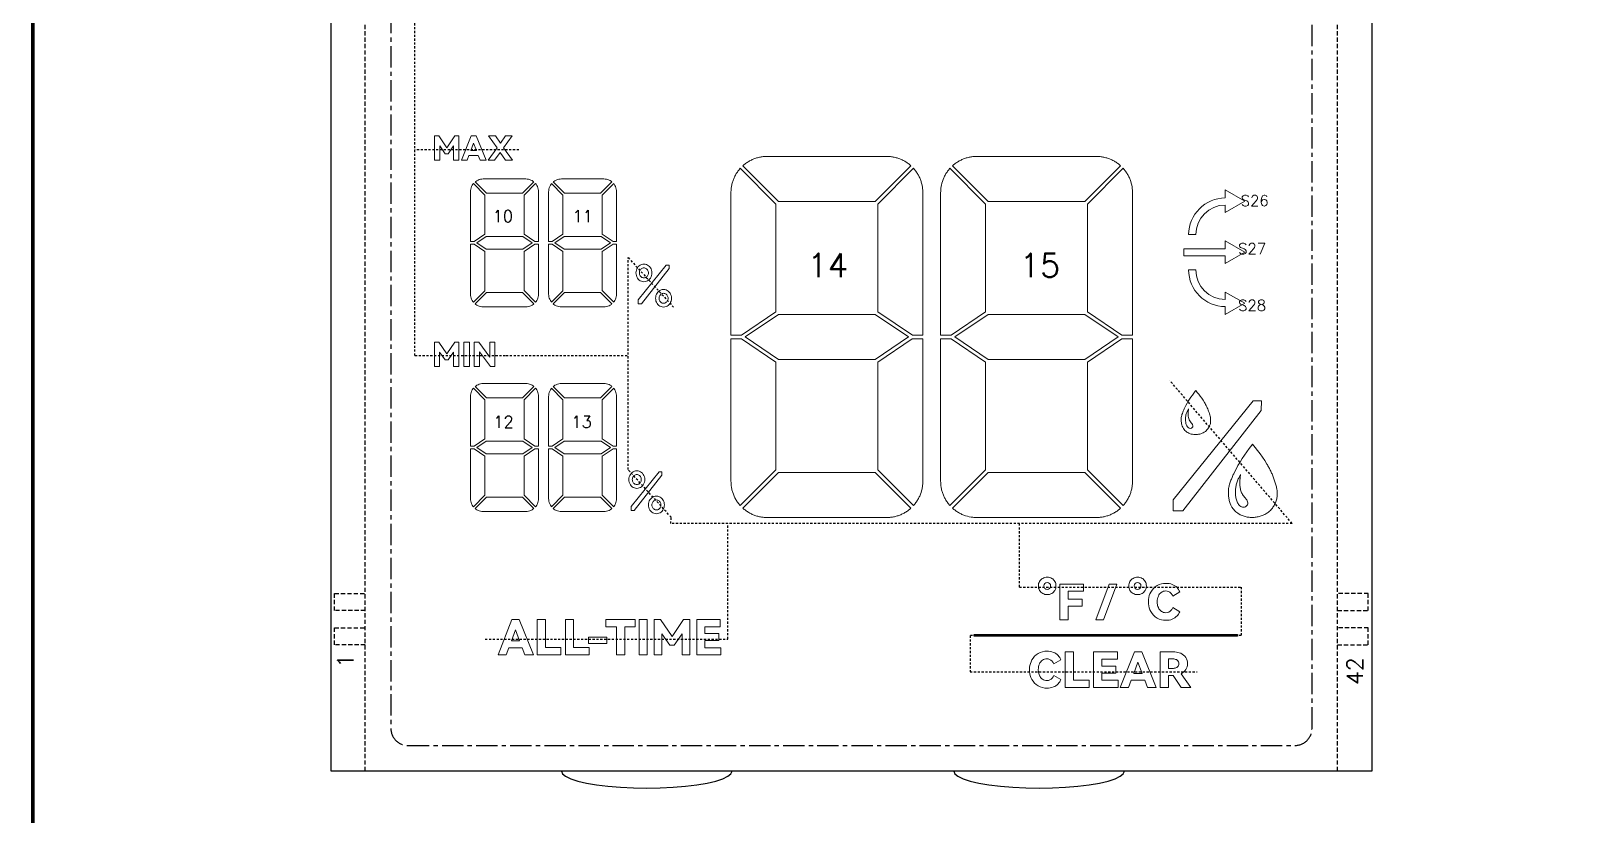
# Model space of a CAD drawing. Header units: millimetres. Extents: x 426 to 1899, y -1707 to -647.
# Drawn here: x 720.1 to 811.4, y -860.3 to -814.3 of the extents above; entities that cross this region are included whole.
import ezdxf
from ezdxf.enums import TextEntityAlignment as Align

# ---------------------------------------------------------------- set-up
doc = ezdxf.new("R2010")
doc.units = ezdxf.units.MM
doc.linetypes.add('CENTER', pattern=[2, 1.25, -0.25, 0.25, -0.25])
doc.linetypes.add('HIDDEN', pattern=[0.375, 0.25, -0.125])
doc.layers.add('DL', color=11, linetype='Continuous')
doc.layers.add('SPEC', color=2, linetype='Continuous')
doc.styles.add('ROMANS', font='ROMANS.shx', dxfattribs={"bigfont": 'AllInOneBig.shx'})

msp = doc.modelspace()

# ---------------------------------------------------------------- linework, layer by layer
msp.add_lwpolyline([(798.713, -772.687), (798.713, -857.687), (737.713, -857.687), (737.713, -772.687)], close=True)
at = {"linetype": 'HIDDEN'}
for points in [[(739.713, -857.687), (739.713, -772.687)], [(796.713, -857.687), (796.713, -772.687)], [(739.713, -848.283), (737.913, -848.283), (737.913, -847.283), (739.713, -847.283)], [(796.713, -848.283), (798.513, -848.283), (798.513, -847.283), (796.713, -847.283)], [(739.713, -850.283), (737.913, -850.283), (737.913, -849.283), (739.713, -849.283)], [(796.713, -850.283), (798.513, -850.283), (798.513, -849.283), (796.713, -849.283)]]:
    msp.add_lwpolyline(points, dxfattribs=at)
at = {"linetype": 'CENTER'}
for points in [[(795.213, -855.187), (795.213, -775.187, 0.414214), (794.213, -774.187), (742.213, -774.187, 0.414214), (741.213, -775.187), (741.213, -855.187, 0.414214), (742.213, -856.187), (794.213, -856.187, 0.414214)], [(794.213, -774.187), (742.213, -774.187, 0.414214), (741.213, -775.187), (741.213, -855.187, 0.414214), (742.213, -856.187), (794.213, -856.187, 0.414214), (795.213, -855.187), (795.213, -775.187, 0.414214)]]:
    msp.add_lwpolyline(points, format="xyb", close=True, dxfattribs=at)
at = {"lineweight": 9}
for points in [[(744.891, -821.88), (745.207, -821.88), (745.207, -820.455), (744.956, -820.455), (744.49, -821.142), (744.021, -820.455), (743.764, -820.455), (743.764, -821.88), (744.076, -821.88), (744.076, -821.031), (744.401, -821.494), (744.57, -821.494), (744.891, -821.035)], [(746.441, -821.88), (746.792, -821.88), (746.213, -820.455), (745.919, -820.455), (745.357, -821.88), (745.688, -821.88), (745.793, -821.592), (746.332, -821.592)], [(745.896, -821.313), (746.058, -820.87), (746.227, -821.313)], [(747.941, -820.455), (747.643, -820.883), (747.349, -820.455), (746.943, -820.455), (747.441, -821.154), (746.917, -821.88), (747.299, -821.88), (747.622, -821.417), (747.939, -821.88), (748.35, -821.88), (747.826, -821.146), (748.325, -820.455)], [(745.883, -826.65), (746.089, -826.65), (746.723, -826.22), (746.723, -823.924), (746.052, -823.25), (746.026, -823.282), (745.983, -823.348), (745.948, -823.419), (745.919, -823.493), (745.899, -823.569), (745.887, -823.647), (745.883, -823.725)], [(748.929, -823.81), (746.821, -823.81), (746.158, -823.144), (746.187, -823.12), (746.253, -823.076), (746.324, -823.04), (746.397, -823.012), (746.473, -822.991), (746.551, -822.978), (746.63, -822.974), (749.12, -822.974), (749.196, -822.978), (749.274, -822.99), (749.35, -823.011), (749.424, -823.039), (749.494, -823.075), (749.56, -823.118), (749.592, -823.144)], [(749.022, -826.216), (749.662, -826.65), (749.867, -826.65), (749.867, -823.725), (749.863, -823.647), (749.851, -823.569), (749.831, -823.492), (749.802, -823.419), (749.767, -823.349), (749.724, -823.283), (749.698, -823.251), (749.022, -823.93)], [(750.463, -826.65), (750.669, -826.65), (751.303, -826.22), (751.303, -823.924), (750.632, -823.25), (750.606, -823.282), (750.564, -823.348), (750.528, -823.419), (750.5, -823.493), (750.479, -823.569), (750.467, -823.647), (750.463, -823.725)], [(753.509, -823.81), (751.401, -823.81), (750.738, -823.144), (750.768, -823.12), (750.834, -823.076), (750.904, -823.04), (750.977, -823.012), (751.053, -822.991), (751.131, -822.978), (751.21, -822.974), (753.701, -822.974), (753.776, -822.978), (753.854, -822.99), (753.931, -823.011), (754.004, -823.039), (754.075, -823.075), (754.14, -823.118), (754.172, -823.144)], [(753.602, -826.216), (754.242, -826.65), (754.448, -826.65), (754.448, -823.725), (754.444, -823.647), (754.431, -823.569), (754.411, -823.492), (754.383, -823.419), (754.347, -823.349), (754.304, -823.283), (754.278, -823.251), (753.602, -823.93)], [(748.959, -827.095), (746.792, -827.095), (746.245, -826.725), (746.792, -826.354), (748.958, -826.354), (749.505, -826.725)], [(753.539, -827.095), (751.372, -827.095), (750.826, -826.725), (751.373, -826.354), (753.538, -826.354), (754.085, -826.725)], [(745.883, -826.8), (745.883, -829.724), (745.887, -829.802), (745.899, -829.88), (745.919, -829.956), (745.948, -830.03), (745.983, -830.1), (746.026, -830.166), (746.052, -830.198), (746.723, -829.525), (746.723, -827.229), (746.089, -826.8)], [(749.022, -827.233), (749.022, -829.52), (749.698, -830.199), (749.724, -830.166), (749.767, -830.1), (749.803, -830.03), (749.831, -829.956), (749.851, -829.88), (749.863, -829.802), (749.867, -829.724), (749.867, -826.8), (749.662, -826.8)], [(750.463, -826.8), (750.463, -829.724), (750.467, -829.802), (750.479, -829.88), (750.5, -829.956), (750.528, -830.03), (750.564, -830.1), (750.607, -830.166), (750.632, -830.198), (751.303, -829.525), (751.303, -827.229), (750.669, -826.8)], [(753.602, -827.233), (753.602, -829.52), (754.278, -830.199), (754.304, -830.166), (754.347, -830.1), (754.383, -830.03), (754.411, -829.956), (754.431, -829.88), (754.444, -829.802), (754.448, -829.724), (754.448, -826.8), (754.242, -826.8)], [(787.701, -827.067), (787.701, -827.48), (790.128, -827.48), (790.128, -827.935), (791.274, -827.273), (790.128, -826.612), (790.128, -827.067)], [(756.465, -828.247), (756.493, -828.321), (756.51, -828.4), (756.516, -828.481), (756.51, -828.562), (756.493, -828.641), (756.465, -828.716), (756.427, -828.785), (756.379, -828.847), (756.323, -828.9), (756.261, -828.942), (756.194, -828.973), (756.122, -828.992), (756.049, -828.999), (755.976, -828.992), (755.905, -828.973), (755.837, -828.942), (755.775, -828.9), (755.719, -828.847), (755.672, -828.785), (755.633, -828.716), (755.605, -828.641), (755.589, -828.562), (755.583, -828.481), (755.589, -828.4), (755.605, -828.321), (755.633, -828.247), (755.672, -828.177), (755.719, -828.116), (755.775, -828.063), (755.837, -828.02), (755.905, -827.989), (755.976, -827.97), (756.049, -827.964), (756.122, -827.97), (756.194, -827.989), (756.261, -828.02), (756.323, -828.063), (756.379, -828.116), (756.427, -828.177)], [(757.351, -828.022), (755.708, -830.062), (755.708, -830.291), (755.904, -830.291), (757.522, -828.224), (757.523, -828.022)], [(755.929, -828.22), (755.894, -828.245), (755.862, -828.274), (755.835, -828.309), (755.814, -828.349), (755.798, -828.391), (755.788, -828.436), (755.785, -828.482), (755.788, -828.528), (755.798, -828.573), (755.814, -828.615), (755.835, -828.654), (755.862, -828.689), (755.894, -828.719), (755.929, -828.743), (755.967, -828.761), (756.008, -828.771), (756.049, -828.775), (756.091, -828.771), (756.131, -828.761), (756.169, -828.743), (756.204, -828.719), (756.236, -828.689), (756.263, -828.654), (756.285, -828.615), (756.301, -828.573), (756.31, -828.528), (756.314, -828.482), (756.31, -828.436), (756.301, -828.391), (756.285, -828.349), (756.263, -828.309), (756.236, -828.274), (756.204, -828.245), (756.169, -828.22), (756.131, -828.203), (756.091, -828.192), (756.049, -828.189), (756.008, -828.192), (755.967, -828.203)], [(749.12, -830.475), (746.63, -830.475), (746.554, -830.471), (746.476, -830.459), (746.4, -830.438), (746.326, -830.41), (746.256, -830.374), (746.19, -830.331), (746.158, -830.305), (746.821, -829.639), (748.929, -829.639), (749.592, -830.305), (749.563, -830.329), (749.497, -830.372), (749.427, -830.408), (749.353, -830.437), (749.277, -830.458), (749.199, -830.471)], [(753.7, -830.475), (751.21, -830.475), (751.134, -830.471), (751.056, -830.459), (750.98, -830.438), (750.906, -830.41), (750.836, -830.374), (750.77, -830.331), (750.738, -830.305), (751.402, -829.639), (753.509, -829.639), (754.172, -830.305), (754.143, -830.329), (754.077, -830.372), (754.007, -830.408), (753.933, -830.437), (753.857, -830.458), (753.779, -830.471)], [(756.783, -829.735), (756.755, -829.81), (756.738, -829.889), (756.732, -829.97), (756.738, -830.051), (756.755, -830.13), (756.783, -830.204), (756.821, -830.274), (756.869, -830.336), (756.925, -830.388), (756.987, -830.43), (757.055, -830.461), (757.127, -830.48), (757.2, -830.487), (757.273, -830.48), (757.344, -830.461), (757.412, -830.43), (757.474, -830.388), (757.53, -830.335), (757.578, -830.274), (757.616, -830.204), (757.645, -830.13), (757.661, -830.051), (757.667, -829.97), (757.661, -829.889), (757.645, -829.81), (757.616, -829.735), (757.578, -829.666), (757.53, -829.605), (757.474, -829.552), (757.412, -829.51), (757.344, -829.479), (757.273, -829.46), (757.2, -829.453), (757.126, -829.46), (757.055, -829.479), (756.987, -829.51), (756.925, -829.552), (756.869, -829.605), (756.821, -829.666)], [(756.938, -830.016), (756.948, -830.06), (756.964, -830.103), (756.985, -830.142), (757.012, -830.177), (757.044, -830.206), (757.079, -830.231), (757.117, -830.248), (757.158, -830.259), (757.199, -830.262), (757.241, -830.259), (757.281, -830.248), (757.32, -830.231), (757.355, -830.207), (757.387, -830.177), (757.414, -830.142), (757.436, -830.103), (757.452, -830.061), (757.461, -830.016), (757.465, -829.97), (757.461, -829.925), (757.452, -829.88), (757.436, -829.838), (757.414, -829.799), (757.387, -829.764), (757.356, -829.734), (757.32, -829.71), (757.282, -829.693), (757.241, -829.682), (757.2, -829.678), (757.158, -829.682), (757.118, -829.692), (757.08, -829.71), (757.044, -829.734), (757.013, -829.763), (756.986, -829.798), (756.964, -829.838), (756.948, -829.88), (756.938, -829.925), (756.935, -829.97)], [(769.613, -830.917), (763.938, -830.917), (761.988, -832.239), (763.938, -833.562), (769.613, -833.562), (771.563, -832.239)], [(776.229, -830.917), (774.279, -832.239), (776.229, -833.562), (781.904, -833.562), (783.854, -832.239), (781.904, -830.917)], [(744.49, -833.236), (744.021, -832.548), (743.764, -832.548), (743.764, -833.973), (744.075, -833.973), (744.075, -833.125), (744.4, -833.588), (744.57, -833.588), (744.891, -833.128), (744.891, -833.973), (745.206, -833.973), (745.206, -832.548), (744.955, -832.548)], [(745.818, -832.548), (745.485, -832.548), (745.485, -833.973), (745.818, -833.973)], [(747.011, -833.413), (746.365, -832.548), (746.098, -832.548), (746.098, -833.973), (746.402, -833.973), (746.402, -833.107), (747.048, -833.973), (747.315, -833.973), (747.315, -832.548), (747.011, -832.548)], [(745.883, -838.644), (746.089, -838.644), (746.723, -838.214), (746.723, -835.918), (746.052, -835.245), (746.026, -835.277), (745.983, -835.343), (745.948, -835.413), (745.919, -835.487), (745.899, -835.563), (745.887, -835.641), (745.883, -835.719)], [(748.929, -835.805), (746.821, -835.805), (746.158, -835.138), (746.187, -835.114), (746.253, -835.071), (746.324, -835.035), (746.397, -835.006), (746.473, -834.985), (746.551, -834.973), (746.63, -834.968), (749.12, -834.968), (749.196, -834.972), (749.274, -834.985), (749.35, -835.005), (749.424, -835.033), (749.494, -835.069), (749.56, -835.112), (749.592, -835.139)], [(749.022, -838.21), (749.662, -838.644), (749.867, -838.644), (749.867, -835.719), (749.863, -835.641), (749.851, -835.563), (749.831, -835.487), (749.802, -835.413), (749.767, -835.343), (749.724, -835.277), (749.698, -835.245), (749.022, -835.924)], [(750.463, -838.644), (750.669, -838.644), (751.303, -838.214), (751.303, -835.918), (750.632, -835.245), (750.606, -835.277), (750.564, -835.343), (750.528, -835.413), (750.5, -835.487), (750.479, -835.563), (750.467, -835.641), (750.463, -835.719)], [(753.509, -835.805), (751.401, -835.805), (750.738, -835.138), (750.768, -835.114), (750.834, -835.071), (750.904, -835.035), (750.977, -835.006), (751.053, -834.985), (751.131, -834.973), (751.21, -834.968), (753.701, -834.968), (753.776, -834.972), (753.854, -834.985), (753.931, -835.005), (754.004, -835.033), (754.075, -835.069), (754.14, -835.112), (754.172, -835.139)], [(753.602, -838.21), (754.242, -838.644), (754.448, -838.644), (754.448, -835.719), (754.444, -835.641), (754.431, -835.563), (754.411, -835.487), (754.383, -835.413), (754.347, -835.343), (754.304, -835.277), (754.278, -835.245), (753.602, -835.924)], [(787.082, -841.782), (787.082, -842.431), (787.638, -842.431), (792.242, -836.552), (792.246, -835.977), (791.756, -835.977)], [(745.883, -838.794), (745.883, -841.719), (745.887, -841.796), (745.899, -841.874), (745.919, -841.95), (745.948, -842.024), (745.983, -842.095), (746.026, -842.161), (746.052, -842.193), (746.723, -841.52), (746.723, -839.224), (746.089, -838.794)], [(748.959, -839.089), (746.792, -839.089), (746.245, -838.719), (746.792, -838.348), (748.958, -838.348), (749.505, -838.719)], [(749.022, -839.228), (749.022, -841.514), (749.698, -842.193), (749.724, -842.161), (749.767, -842.095), (749.803, -842.024), (749.831, -841.951), (749.851, -841.874), (749.863, -841.796), (749.867, -841.719), (749.867, -838.794), (749.662, -838.794)], [(750.463, -838.794), (750.463, -841.719), (750.467, -841.796), (750.479, -841.874), (750.5, -841.95), (750.528, -842.024), (750.564, -842.095), (750.607, -842.161), (750.632, -842.193), (751.303, -841.52), (751.303, -839.224), (750.669, -838.794)], [(753.539, -839.089), (751.372, -839.089), (750.826, -838.719), (751.373, -838.348), (753.538, -838.348), (754.085, -838.719)], [(753.602, -839.228), (753.602, -841.514), (754.278, -842.193), (754.304, -842.161), (754.347, -842.095), (754.383, -842.024), (754.411, -841.951), (754.431, -841.874), (754.444, -841.796), (754.448, -841.719), (754.448, -838.794), (754.242, -838.794)], [(755.489, -840.106), (755.421, -840.137), (755.359, -840.179), (755.303, -840.232), (755.256, -840.294), (755.218, -840.363), (755.189, -840.438), (755.172, -840.517), (755.167, -840.598), (755.172, -840.679), (755.189, -840.758), (755.218, -840.832), (755.256, -840.902), (755.303, -840.963), (755.359, -841.016), (755.421, -841.058), (755.489, -841.089), (755.56, -841.108), (755.633, -841.115), (755.706, -841.108), (755.777, -841.089), (755.844, -841.058), (755.907, -841.016), (755.963, -840.963), (756.01, -840.902), (756.048, -840.832), (756.076, -840.758), (756.094, -840.679), (756.099, -840.598), (756.094, -840.517), (756.076, -840.438), (756.048, -840.363), (756.01, -840.294), (755.963, -840.232), (755.907, -840.179), (755.844, -840.137), (755.777, -840.106), (755.706, -840.087), (755.633, -840.081), (755.56, -840.087)], [(756.934, -840.139), (755.292, -842.178), (755.292, -842.406), (755.487, -842.406), (757.105, -840.34), (757.106, -840.139)], [(755.513, -840.337), (755.478, -840.362), (755.446, -840.391), (755.419, -840.426), (755.397, -840.465), (755.382, -840.508), (755.372, -840.552), (755.369, -840.598), (755.372, -840.644), (755.382, -840.689), (755.397, -840.731), (755.419, -840.77), (755.446, -840.805), (755.478, -840.835), (755.513, -840.859), (755.551, -840.877), (755.592, -840.887), (755.633, -840.891), (755.674, -840.887), (755.715, -840.877), (755.753, -840.859), (755.788, -840.835), (755.82, -840.805), (755.847, -840.77), (755.868, -840.731), (755.884, -840.689), (755.894, -840.644), (755.897, -840.598), (755.894, -840.552), (755.884, -840.508), (755.868, -840.465), (755.847, -840.426), (755.82, -840.391), (755.788, -840.362), (755.753, -840.337), (755.715, -840.32), (755.674, -840.309), (755.633, -840.305), (755.592, -840.309), (755.551, -840.32)], [(749.12, -842.469), (746.63, -842.469), (746.554, -842.465), (746.476, -842.453), (746.4, -842.433), (746.326, -842.404), (746.256, -842.369), (746.19, -842.325), (746.158, -842.299), (746.821, -841.633), (748.929, -841.633), (749.592, -842.299), (749.563, -842.324), (749.497, -842.367), (749.427, -842.403), (749.353, -842.432), (749.277, -842.453), (749.199, -842.465)], [(753.7, -842.469), (751.21, -842.469), (751.134, -842.465), (751.056, -842.453), (750.98, -842.433), (750.906, -842.404), (750.836, -842.369), (750.77, -842.325), (750.738, -842.299), (751.402, -841.633), (753.509, -841.633), (754.172, -842.299), (754.143, -842.324), (754.077, -842.367), (754.007, -842.403), (753.933, -842.432), (753.857, -842.453), (753.779, -842.465)], [(757.161, -841.782), (757.199, -841.851), (757.227, -841.926), (757.244, -842.005), (757.25, -842.086), (757.244, -842.167), (757.227, -842.245), (757.199, -842.32), (757.161, -842.389), (757.113, -842.451), (757.057, -842.503), (756.995, -842.546), (756.927, -842.577), (756.856, -842.596), (756.782, -842.602), (756.709, -842.596), (756.638, -842.577), (756.57, -842.546), (756.508, -842.504), (756.452, -842.451), (756.405, -842.389), (756.366, -842.32), (756.338, -842.245), (756.321, -842.167), (756.315, -842.086), (756.321, -842.005), (756.338, -841.926), (756.366, -841.851), (756.405, -841.782), (756.452, -841.72), (756.508, -841.668), (756.57, -841.626), (756.638, -841.595), (756.709, -841.576), (756.782, -841.569), (756.856, -841.576), (756.927, -841.595), (756.995, -841.626), (757.057, -841.668), (757.113, -841.72)], [(756.782, -842.378), (756.741, -842.374), (756.701, -842.364), (756.662, -842.346), (756.627, -842.322), (756.596, -842.292), (756.568, -842.257), (756.546, -842.219), (756.531, -842.176), (756.521, -842.131), (756.518, -842.086), (756.521, -842.04), (756.531, -841.996), (756.547, -841.954), (756.569, -841.914), (756.596, -841.88), (756.627, -841.85), (756.663, -841.826), (756.701, -841.808), (756.742, -841.798), (756.783, -841.794), (756.824, -841.798), (756.865, -841.808), (756.903, -841.826), (756.938, -841.85), (756.97, -841.88), (756.997, -841.914), (757.018, -841.954), (757.034, -841.996), (757.044, -842.041), (757.047, -842.086), (757.044, -842.132), (757.034, -842.176), (757.018, -842.219), (756.997, -842.258), (756.97, -842.292), (756.938, -842.322), (756.903, -842.346), (756.864, -842.364), (756.824, -842.374)], [(780.424, -846.722), (780.424, -848.813), (780.913, -848.813), (780.913, -848.027), (781.73, -848.027), (781.73, -847.604), (780.913, -847.604), (780.913, -847.147), (781.824, -847.147), (781.824, -846.722)], [(783.327, -846.722), (782.544, -848.813), (782.99, -848.813), (783.773, -846.722)], [(747.978, -850.871), (747.499, -850.871), (748.313, -848.809), (748.739, -848.809), (749.576, -850.871), (749.069, -850.871), (748.911, -850.455), (748.13, -850.455)], [(749.796, -848.808), (750.278, -848.808), (750.278, -850.443), (751.182, -850.443), (751.182, -850.872), (749.796, -850.872)], [(751.447, -848.808), (751.929, -848.808), (751.929, -850.443), (752.834, -850.443), (752.834, -850.872), (751.447, -850.872)], [(755.542, -849.234), (754.922, -849.234), (754.922, -850.872), (754.443, -850.872), (754.443, -849.234), (753.823, -849.234), (753.823, -848.808), (755.542, -848.808)], [(756.246, -850.871), (755.764, -850.871), (755.764, -848.808), (756.246, -848.808)], [(757.819, -850.314), (757.574, -850.314), (757.103, -849.643), (757.103, -850.872), (756.652, -850.872), (756.652, -848.808), (757.024, -848.808), (757.704, -849.803), (758.377, -848.808), (758.74, -848.808), (758.74, -850.872), (758.284, -850.872), (758.284, -849.648)], [(760.431, -850.04), (759.625, -850.04), (759.625, -850.455), (760.558, -850.455), (760.558, -850.871), (759.144, -850.871), (759.144, -848.809), (760.524, -848.809), (760.524, -849.223), (759.625, -849.223), (759.625, -849.629), (760.431, -849.629)], [(748.513, -849.409), (748.28, -850.051), (748.759, -850.051)], [(752.8, -849.829), (753.873, -849.829), (753.873, -850.212), (752.8, -850.212)], [(780.736, -850.699), (780.736, -852.791), (782.142, -852.791), (782.142, -852.357), (781.224, -852.357), (781.224, -850.699)], [(783.81, -850.699), (782.41, -850.699), (782.41, -852.791), (783.845, -852.791), (783.845, -852.368), (782.899, -852.368), (782.899, -851.948), (783.716, -851.948), (783.716, -851.531), (782.899, -851.531), (782.899, -851.119), (783.81, -851.119)], [(784.802, -850.699), (783.976, -852.791), (784.462, -852.791), (784.616, -852.368), (785.408, -852.368), (785.568, -852.791), (786.082, -852.791), (785.233, -850.699)], [(784.768, -851.959), (785.005, -851.308), (785.253, -851.959)]]:
    msp.add_lwpolyline(points, close=True, dxfattribs=at)
for points in [[(770.289, -821.655), (763.262, -821.655, 0.027043), (763.039, -821.667, 0.02569), (762.819, -821.702, 0.025883), (762.604, -821.761, 0.025378), (762.397, -821.842, 0.02692), (762.199, -821.944, 0.026894), (762.013, -822.067, 0.023453), (761.847, -822.203), (763.938, -824.302), (769.613, -824.302), (771.704, -822.203, 0.025285), (771.531, -822.062, 0.025796), (771.345, -821.94, 0.025715), (771.146, -821.838, 0.027232), (770.938, -821.759, 0.027355), (770.724, -821.701, 0.026162), (770.504, -821.666, 0.026007)], [(776.229, -824.302), (774.138, -822.203, -0.023448), (774.304, -822.067, -0.026894), (774.49, -821.944, -0.026903), (774.688, -821.842, -0.025381), (774.895, -821.761, -0.025883), (775.11, -821.702, -0.025686), (775.33, -821.667, -0.027041), (775.553, -821.655), (782.58, -821.655, -0.026007), (782.794, -821.666, -0.026162), (783.015, -821.701, -0.027355), (783.229, -821.759, -0.027232), (783.437, -821.838, -0.025715), (783.635, -821.94, -0.025796), (783.822, -822.062, -0.025285), (783.995, -822.203), (781.904, -824.302)], [(761.153, -832.134), (761.767, -832.134), (763.789, -830.762), (763.789, -824.452), (761.698, -822.352, 0.026749), (761.558, -822.525, 0.027226), (761.437, -822.712, 0.026495), (761.336, -822.911, 0.026396), (761.256, -823.119, 0.027146), (761.199, -823.334, 0.026635), (761.164, -823.554, 0.025324), (761.153, -823.773)], [(772.397, -832.134), (771.784, -832.134), (769.762, -830.762), (769.762, -824.452), (771.852, -822.352, -0.026097), (771.992, -822.525, -0.027338), (772.113, -822.712, -0.026695), (772.214, -822.91, -0.026129), (772.294, -823.118, -0.025862), (772.352, -823.333, -0.025449), (772.386, -823.553, -0.025455), (772.397, -823.773)], [(773.444, -832.134), (774.057, -832.134), (776.08, -830.762), (776.08, -824.452), (773.989, -822.352, 0.026754), (773.849, -822.525, 0.027264), (773.728, -822.712, 0.0257), (773.627, -822.911, 0.053033), (773.49, -823.334, 0.026602), (773.455, -823.554, 0.025331), (773.444, -823.773)], [(782.053, -830.762), (784.074, -832.134), (784.688, -832.134), (784.688, -823.773, 0.025455), (784.677, -823.553, 0.05314), (784.585, -823.118, 0.026129), (784.505, -822.91, 0.026695), (784.404, -822.712, 0.027338), (784.283, -822.525, 0.026097), (784.143, -822.352), (782.053, -824.452)], [(787.981, -826.241), (788.397, -826.241, -0.413108), (790.129, -824.504), (790.129, -824.942), (791.274, -824.28), (790.129, -823.619), (790.129, -824.088, 0.41331)], [(791.274, -830.266), (790.129, -830.927), (790.129, -830.458, -0.413408), (787.981, -828.306), (788.397, -828.306, 0.413145), (790.129, -830.042), (790.129, -829.604)], [(761.153, -832.346), (761.153, -840.705, 0.025176), (761.165, -840.923, 0.025437), (761.199, -841.143, 0.02596), (761.256, -841.358, 0.05203), (761.436, -841.765, 0.025206), (761.557, -841.952, 0.02621), (761.697, -842.125), (763.789, -840.026), (763.789, -833.716), (761.767, -832.346)], [(769.762, -833.716), (769.762, -840.026), (771.852, -842.125, 0.027763), (771.992, -841.952, 0.027313), (772.114, -841.765, 0.026502), (772.215, -841.567, 0.051522), (772.352, -841.143, 0.026215), (772.386, -840.923, 0.026815), (772.397, -840.705), (772.397, -832.345), (771.783, -832.345)], [(773.444, -832.346), (773.444, -840.705, 0.025204), (773.455, -840.923, 0.025482), (773.49, -841.143, 0.02596), (773.547, -841.358, 0.025669), (773.627, -841.566, 0.026688), (773.727, -841.765, 0.025178), (773.848, -841.952, 0.026178), (773.988, -842.125), (776.079, -840.026), (776.079, -833.716), (774.058, -832.346)], [(782.052, -833.716), (782.052, -840.026), (784.143, -842.125, 0.027763), (784.283, -841.952, 0.027313), (784.405, -841.765, 0.026502), (784.506, -841.567, 0.027952), (784.585, -841.358, 0.026949), (784.643, -841.143, 0.026215), (784.677, -840.923, 0.026815), (784.688, -840.705), (784.688, -832.345), (784.074, -832.345)], [(788.565, -837.946, -0.037147), (788.422, -837.963, -0.04056), (788.278, -837.957, -0.039202), (788.136, -837.93, -0.039275), (788, -837.881, -0.040696), (787.874, -837.811), (787.809, -837.763, -0.058122), (787.711, -837.658, -0.08982), (787.588, -837.398, -0.032301), (787.559, -837.257, -0.029475), (787.547, -837.114, -0.02971), (787.552, -836.969, -0.04035), (787.577, -836.827), (787.59, -836.784, -0.011381), (787.638, -836.648, -0.011845), (787.691, -836.513, -0.010834), (787.751, -836.382), (787.815, -836.253), (787.885, -836.127), (787.959, -836.003), (788.036, -835.881), (788.116, -835.761), (788.199, -835.642), (788.284, -835.526), (788.37, -835.411), (788.4, -835.373), (788.49, -835.485), (788.579, -835.599), (788.665, -835.714), (788.749, -835.832), (788.83, -835.951), (788.906, -836.074, -0.009798), (788.978, -836.199, -0.00989), (789.043, -836.328, -0.011282), (789.102, -836.459, -0.014789), (789.154, -836.594), (789.181, -836.671, -0.019227), (789.225, -836.808, -0.024299), (789.256, -836.95, -0.033248), (789.271, -837.093, -0.038872), (789.265, -837.237, -0.045113), (789.235, -837.378, -0.04854), (789.18, -837.511, -0.043102), (789.101, -837.631, -0.040191), (789.004, -837.738), (788.96, -837.777, -0.036204), (788.836, -837.852, -0.035473), (788.704, -837.909, -0.036405)], [(787.793, -837.091, 0.038974), (787.807, -837.234, 0.043739), (787.844, -837.373, 0.055855), (787.908, -837.503, 0.15475), (788.012, -837.59, 0.211475), (788.152, -837.585), (788.176, -837.569, 0.239774), (788.231, -837.441, 0.174707), (788.176, -837.311), (788.135, -837.267, -0.043741), (788.049, -837.152, -0.057211), (787.988, -837.021, -0.051449), (787.957, -836.881, -0.033039), (787.951, -836.737, -0.029018), (787.976, -836.45), (787.928, -836.536, 0.02601), (787.869, -836.667, 0.030588), (787.826, -836.805, 0.032117), (787.8, -836.947, 0.032843)], [(790.38, -841.884, 0.08975), (790.584, -842.314, 0.058852), (790.748, -842.489, 0.024086), (790.856, -842.568, 0.040472), (791.064, -842.685, 0.039202), (791.289, -842.766, 0.040937), (791.524, -842.811, 0.037461), (791.763, -842.82, 0.038928), (792, -842.793, 0.037722), (792.231, -842.731, 0.036249), (792.451, -842.637, 0.034797), (792.655, -842.512), (792.728, -842.447, 0.037544), (792.89, -842.271, 0.045244), (793.02, -842.07, 0.046505), (793.112, -841.85, 0.044266), (793.162, -841.616, 0.072707), (793.147, -841.139, 0.026755), (793.095, -840.906, 0.019643), (793.022, -840.678), (792.978, -840.55, 0.012614), (792.892, -840.327, 0.011564), (792.794, -840.108, 0.012046), (792.685, -839.895, 0.010847), (792.567, -839.687), (792.44, -839.484), (792.307, -839.286), (792.167, -839.091), (792.023, -838.9), (791.876, -838.711), (791.727, -838.524), (791.678, -838.587), (791.534, -838.778), (791.393, -838.972), (791.256, -839.168), (791.123, -839.367), (790.995, -839.569), (790.873, -839.775), (790.758, -839.984), (790.65, -840.199, 0.011053), (790.552, -840.417, 0.011915), (790.463, -840.639, 0.011246), (790.384, -840.865), (790.361, -840.937, 0.041635), (790.321, -841.172, 0.029838), (790.313, -841.411, 0.029756), (790.332, -841.65, 0.032894)], [(769.613, -840.175), (763.938, -840.175), (761.847, -842.275, 0.02636), (762.02, -842.416, 0.02571), (762.206, -842.538, 0.025351), (762.404, -842.64, 0.026863), (762.612, -842.719, 0.02712), (762.827, -842.777, 0.026713), (763.047, -842.811, 0.024759), (763.262, -842.822), (770.289, -842.822, 0.02617), (770.511, -842.81, 0.026574), (770.731, -842.775, 0.026713), (770.946, -842.716, 0.028221), (771.154, -842.636, 0.026758), (771.352, -842.534, 0.024995), (771.538, -842.411, 0.025684), (771.704, -842.275)], [(775.553, -842.822, -0.024668), (775.338, -842.811, -0.052549), (774.903, -842.719, -0.026863), (774.695, -842.64, -0.025976), (774.497, -842.538, -0.026246), (774.31, -842.416, -0.025381), (774.138, -842.275), (776.229, -840.175), (781.904, -840.175), (783.995, -842.275, -0.025684), (783.828, -842.411, -0.024995), (783.642, -842.534, -0.026758), (783.445, -842.636, -0.028221), (783.237, -842.716, -0.026713), (783.022, -842.775, -0.026574), (782.802, -842.81, -0.02617), (782.58, -842.822)], [(790.72, -841.374, 0.038755), (790.744, -841.612, 0.043309), (790.805, -841.843, 0.055605), (790.91, -842.057, 0.157706), (791.083, -842.202, 0.214379), (791.315, -842.193), (791.355, -842.167, 0.240999), (791.446, -841.955, 0.175538), (791.355, -841.74), (791.288, -841.667, -0.042455), (791.145, -841.475, -0.057014), (791.044, -841.259, -0.052036), (790.993, -841.026, -0.034265), (790.982, -840.787, -0.019856), (790.996, -840.548, -0.012459), (791.024, -840.31, 0.017371), (790.944, -840.453, 0.026785), (790.847, -840.672, 0.030732), (790.775, -840.9, 0.033819), (790.731, -841.135, 0.034465)], [(779.428, -846.389, 0.13599), (779.241, -846.574, 0.134469), (779.173, -846.836, 0.136373), (779.241, -847.094, 0.133315), (779.428, -847.277, 0.132147), (779.69, -847.344, 0.132004), (779.956, -847.277, 0.136567), (780.138, -847.094, 0.132546), (780.204, -846.836, 0.129725), (780.138, -846.573, 0.138032), (779.956, -846.389, 0.133619), (779.69, -846.321, 0.131214)], [(784.726, -846.389, 0.13599), (784.539, -846.574, 0.134469), (784.47, -846.836, 0.136373), (784.539, -847.094, 0.133315), (784.726, -847.277, 0.132147), (784.988, -847.344, 0.132004), (785.253, -847.277, 0.136567), (785.436, -847.094, 0.132546), (785.502, -846.836, 0.129725), (785.436, -846.573, 0.138032), (785.253, -846.389, 0.133619), (784.988, -846.321, 0.131214)], [(779.551, -846.979, 0.216647), (779.69, -847.036, 0.211796), (779.831, -846.979, 0.202083), (779.887, -846.836, 0.200655), (779.831, -846.689, 0.21318), (779.69, -846.63, 0.219714), (779.551, -846.687, 0.192468), (779.498, -846.836, 0.196943)], [(784.849, -846.979, 0.216647), (784.988, -847.036, 0.211796), (785.129, -846.979, 0.202083), (785.185, -846.836, 0.200655), (785.129, -846.689, 0.21318), (784.988, -846.63, 0.219714), (784.849, -846.687, 0.192468), (784.796, -846.836, 0.196943)], [(786.966, -848.248, 0.066814), (787.051, -848.105), (787.459, -848.345, -0.112021), (787.302, -848.597, -0.104124), (787.024, -848.782, -0.097407), (786.651, -848.85, -0.133353), (786.134, -848.716, -0.13916), (785.762, -848.335, -0.106925), (785.63, -847.883, -0.044283), (785.631, -847.627, -0.104322), (785.762, -847.196, -0.138837), (786.134, -846.816, -0.132875), (786.651, -846.682, -0.099091), (787.024, -846.75, -0.105783), (787.302, -846.934, -0.113573), (787.459, -847.187), (787.051, -847.427, 0.086357), (786.944, -847.258, 0.217169), (786.639, -847.13, 0.152358), (786.386, -847.206, 0.137417), (786.206, -847.426, 0.10837), (786.139, -847.765, 0.02331), (786.143, -847.859, 0.086542), (786.206, -848.105, 0.030004), (786.243, -848.173, 0.110104), (786.386, -848.326, 0.151855), (786.639, -848.402, 0.2397)], [(778.659, -851.605, 0.044283), (778.657, -851.861, 0.106925), (778.79, -852.312, 0.13916), (779.161, -852.694, 0.133353), (779.678, -852.828, 0.097407), (780.051, -852.759, 0.104124), (780.33, -852.575, 0.112021), (780.487, -852.322), (780.078, -852.082, -0.066814), (779.994, -852.226, -0.2397), (779.667, -852.379, -0.151855), (779.414, -852.304, -0.110104), (779.27, -852.151, -0.030004), (779.234, -852.082, -0.086542), (779.171, -851.836, -0.02331), (779.167, -851.742, -0.10837), (779.234, -851.404, -0.137417), (779.414, -851.184, -0.152358), (779.667, -851.108, -0.217169), (779.972, -851.236, -0.086357), (780.078, -851.405), (780.487, -851.165, 0.113573), (780.33, -850.912, 0.105783), (780.051, -850.728, 0.099091), (779.678, -850.659, 0.132875), (779.161, -850.793, 0.138837), (778.79, -851.174, 0.104322)], [(786.305, -850.699), (786.305, -852.791), (786.794, -852.791), (786.794, -852.082), (787.071, -852.082), (787.534, -852.788), (788.114, -852.791), (787.551, -851.979, 0.140389), (787.822, -851.739, 0.143156), (787.917, -851.391, 0.148395), (787.814, -851.028, 0.147459), (787.518, -850.785, 0.086219), (787.176, -850.703, 0.019145), (787.065, -850.699)], [(786.794, -851.674), (787.008, -851.674, 0.026963), (787.086, -851.67, 0.102467), (787.286, -851.609, 0.252177), (787.399, -851.437, 0.07246), (787.397, -851.333, 0.256348), (787.263, -851.157, 0.034491), (787.216, -851.138, 0.075864), (787.008, -851.111), (786.794, -851.111)]]:
    msp.add_lwpolyline(points, format="xyb", close=True, dxfattribs=at)
at = {"ltscale": 0.5}
msp.add_lwpolyline([(790.855, -849.68), (790.855, -849.78), (775.406, -849.78), (775.406, -849.68)], close=True, dxfattribs=at)
for points in [[(751.213, -857.687), (751.274, -857.843), (751.457, -857.996), (751.758, -858.141), (752.168, -858.275), (752.677, -858.394), (753.274, -858.496), (753.943, -858.578), (754.668, -858.638), (755.431, -858.675), (756.213, -858.687), (756.995, -858.675), (757.758, -858.638), (758.483, -858.578), (759.152, -858.496), (759.748, -858.394), (760.258, -858.275), (760.668, -858.141), (760.968, -857.996), (761.151, -857.843), (761.213, -857.687)], [(774.213, -857.687), (774.274, -857.843), (774.457, -857.996), (774.758, -858.141), (775.168, -858.275), (775.677, -858.394), (776.274, -858.496), (776.943, -858.578), (777.668, -858.638), (778.431, -858.675), (779.213, -858.687), (779.995, -858.675), (780.758, -858.638), (781.483, -858.578), (782.152, -858.496), (782.748, -858.394), (783.258, -858.275), (783.668, -858.141), (783.968, -857.996), (784.151, -857.843), (784.213, -857.687)]]:
    msp.add_lwpolyline(points)
at = {"layer": 'DL', "color": 6, "linetype": 'HIDDEN', "ltscale": 0.5}
for p, q in [((742.628, -833.324), (742.628, -803.269)), ((748.721, -821.269), (742.628, -821.269)), ((755.125, -840.018), (755.125, -827.587)), ((755.125, -827.587), (757.788, -830.486)), ((742.628, -833.324), (747.965, -833.324)), ((747.965, -833.324), (755.125, -833.324)), ((794.049, -843.174), (786.875, -834.791)), ((757.649, -842.811), (755.125, -840.018)), ((757.624, -843.174), (757.649, -842.811)), ((794.049, -843.174), (757.624, -843.174)), ((760.968, -849.951), (760.968, -843.174)), ((778.072, -846.901), (778.072, -843.174)), ((778.063, -846.901), (791.067, -846.901)), ((791.067, -846.901), (791.067, -849.743)), ((746.743, -849.951), (760.968, -849.951)), ((791.067, -849.743), (775.166, -849.743)), ((775.166, -849.743), (775.166, -851.878)), ((775.166, -851.878), (788.489, -851.878))]:
    msp.add_line(p, q, dxfattribs=at)
at = {"layer": 'SPEC', "lineweight": 30, "const_width": 0.209}
msp.add_lwpolyline([(720.233, -923.992), (720.233, -767.419), (930.408, -767.419), (930.408, -923.992)], close=True, dxfattribs=at)

# ---------------------------------------------------------------- texts
at = {"style": 'ROMANS'}
for s, height, p in [('1', 0.946, (738.55, -851.229)), ('42', 0.9457, (797.726, -851.829))]:
    msp.add_text(s, height=height, rotation=90, dxfattribs=at).set_placement(p, align=Align.MIDDLE)
at = {"layer": 'DL', "linetype": 'HIDDEN', "style": 'ROMANS'}
for s, height, p in [('S26', 0.6383, (791.853, -824.25)), ('10', 0.6972, (747.78, -825.16)), ('11', 0.6972, (752.461, -825.16)), ('S27', 0.6383, (791.702, -827.06)), ('14', 1.3944, (766.821, -828.033)), ('15', 1.3944, (779.267, -828.033)), ('S28', 0.6383, (791.702, -830.384)), ('12', 0.6972, (747.817, -837.214)), ('13', 0.6972, (752.394, -837.214))]:
    msp.add_text(s, height=height, dxfattribs=at).set_placement(p, align=Align.MIDDLE)

doc.saveas('drawing.dxf')
